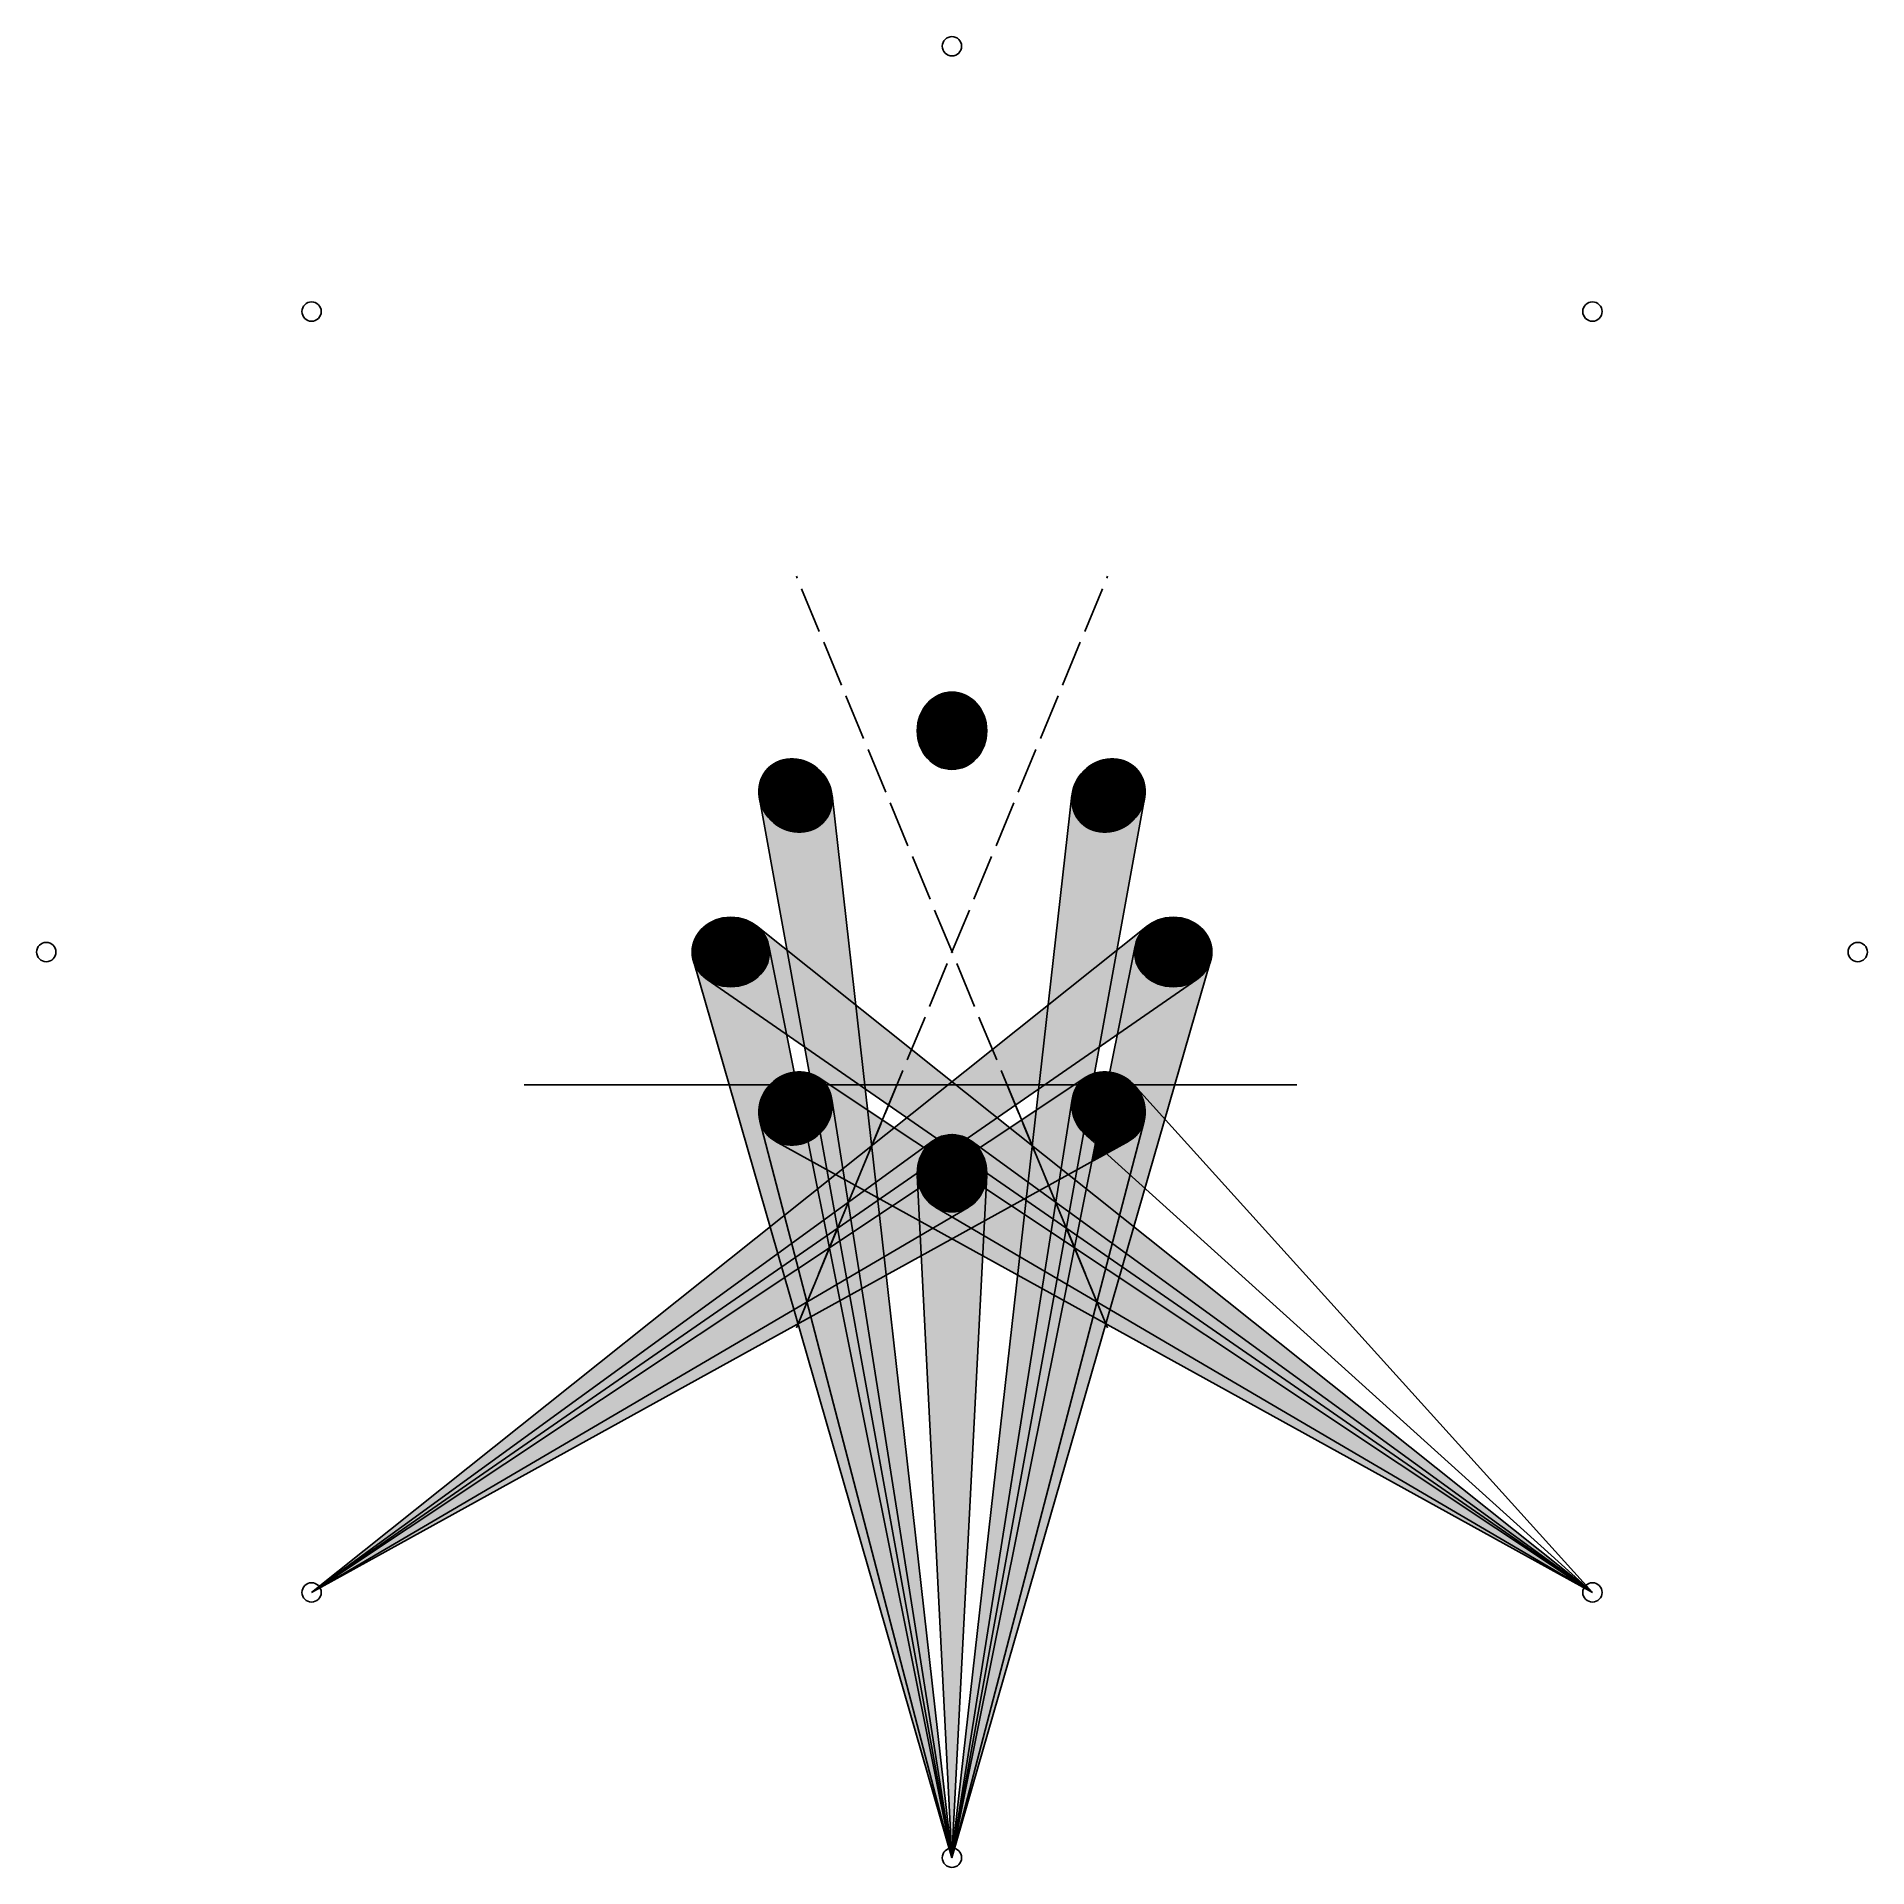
# Model space of a CAD drawing. Header units: inches. Extents: x 110 to 584, y 73 to 547.
import ezdxf

# ---------------------------------------------------------------- set-up
doc = ezdxf.new("R2010")
doc.units = ezdxf.units.IN
doc.header["$MEASUREMENT"] = 0
doc.linetypes.add('ACAD_ISO02W100', pattern=[15, 12, -3])
for name, color, linetype in [('Camera 1', 1, 'Continuous'), ('Camera 1 Riempimento', 1, 'Continuous'), ('Camera 2', 3, 'Continuous'), ('Camera 2 Riempimento', 3, 'Continuous'), ('Camera 3', 4, 'Continuous'), ('Camera 3 Riempimento', 4, 'Continuous'), ('Camera 4', 5, 'Continuous'), ('Camera 4 Riempimento', 5, 'Continuous'), ('Camera 5', 6, 'Continuous'), ('Camera 5 Riempimento', 6, 'Continuous'), ('Camera 6', 2, 'Continuous'), ('Camera 6 Rimepimento', 2, 'Continuous')]:
    doc.layers.add(name, color=color, linetype=linetype)
pattern_1 = [(45, (187.99906, 183.59559), (-0.08838835, 0.08838835), [])]

msp = doc.modelspace()

# ---------------------------------------------------------------- hatches: boundary and pattern name
h = msp.add_hatch()
h.set_pattern_fill('ANSI31', color=9)
h.set_pattern_definition(pattern_1)
edge = h.paths.add_edge_path()
edge.add_ellipse((346.88, 367.53), major_axis=(0, 10), ratio=0.9, start_angle=0, end_angle=180)
edge.add_line((346.88, 357.53), (346.88, 377.53))
h = msp.add_hatch()
h.set_pattern_fill('ANSI31', color=8)
h.set_pattern_definition(pattern_1)
edge = h.paths.add_edge_path()
edge.add_ellipse((346.88, 367.53), major_axis=(0, 10), ratio=0.9, start_angle=180, end_angle=360)
edge.add_line((346.88, 377.53), (346.88, 357.53))
h = msp.add_hatch()
h.set_pattern_fill('ANSI31', color=9)
h.set_pattern_definition(pattern_1)
edge = h.paths.add_edge_path()
edge.add_ellipse((306.4, 350.76), major_axis=(-7.07, 7.07), ratio=0.9, start_angle=180, end_angle=360, ccw=False)
edge.add_line((313.47, 343.69), (299.33, 357.83))
h = msp.add_hatch()
h.set_pattern_fill('ANSI31', color=8)
h.set_pattern_definition(pattern_1)
edge = h.paths.add_edge_path()
edge.add_ellipse((387.37, 350.76), major_axis=(7.07, 7.07), ratio=0.9, start_angle=0, end_angle=180, ccw=False)
edge.add_line((394.44, 357.83), (380.3, 343.69))
h = msp.add_hatch()
h.set_pattern_fill('ANSI31', color=8)
h.set_pattern_definition(pattern_1)
edge = h.paths.add_edge_path()
edge.add_ellipse((306.4, 350.76), major_axis=(-7.07, 7.07), ratio=0.9, start_angle=0, end_angle=180, ccw=False)
edge.add_line((299.33, 357.83), (313.47, 343.69))
h = msp.add_hatch()
h.set_pattern_fill('ANSI31', color=9)
h.set_pattern_definition(pattern_1)
edge = h.paths.add_edge_path()
edge.add_ellipse((387.37, 350.76), major_axis=(7.07, 7.07), ratio=0.9, start_angle=180, end_angle=360, ccw=False)
edge.add_line((380.3, 343.69), (394.44, 357.83))
h = msp.add_hatch()
h.set_pattern_fill('ANSI31', color=8)
h.set_pattern_definition(pattern_1)
edge = h.paths.add_edge_path()
edge.add_ellipse((289.63, 310.27), major_axis=(-10, 0), ratio=0.9, start_angle=180, end_angle=360)
edge.add_line((279.63, 310.27), (299.63, 310.27))
h = msp.add_hatch()
h.set_pattern_fill('ANSI31', color=9)
h.set_pattern_definition(pattern_1)
edge = h.paths.add_edge_path()
edge.add_ellipse((404.14, 310.27), major_axis=(10, 0), ratio=0.9, start_angle=0, end_angle=180)
edge.add_line((394.14, 310.27), (414.14, 310.27))
h = msp.add_hatch()
h.set_pattern_fill('ANSI31', color=9)
h.set_pattern_definition(pattern_1)
edge = h.paths.add_edge_path()
edge.add_ellipse((289.63, 310.27), major_axis=(-10, 0), ratio=0.9, start_angle=0, end_angle=180)
edge.add_line((299.63, 310.27), (279.63, 310.27))
h = msp.add_hatch()
h.set_pattern_fill('ANSI31', color=8)
h.set_pattern_definition(pattern_1)
edge = h.paths.add_edge_path()
edge.add_ellipse((404.14, 310.27), major_axis=(10, 0), ratio=0.9, start_angle=180, end_angle=360)
edge.add_line((414.14, 310.27), (394.14, 310.27))
h = msp.add_hatch()
h.set_pattern_fill('ANSI31', color=9)
h.set_pattern_definition(pattern_1)
edge = h.paths.add_edge_path()
edge.add_ellipse((306.4, 269.79), major_axis=(-7.07, -7.07), ratio=0.9, start_angle=180, end_angle=360, ccw=False)
edge.add_line((313.47, 276.86), (299.33, 262.72))
h = msp.add_hatch()
h.set_pattern_fill('ANSI31', color=8)
h.set_pattern_definition(pattern_1)
edge = h.paths.add_edge_path()
edge.add_ellipse((306.4, 269.79), major_axis=(-7.07, -7.07), ratio=0.9, start_angle=0, end_angle=180, ccw=False)
edge.add_line((299.33, 262.72), (313.47, 276.86))
h = msp.add_hatch()
h.set_pattern_fill('ANSI31', color=9)
h.set_pattern_definition(pattern_1)
edge = h.paths.add_edge_path()
edge.add_ellipse((387.37, 269.79), major_axis=(7.07, -7.07), ratio=0.9, start_angle=180, end_angle=360, ccw=False)
edge.add_line((380.3, 276.86), (394.44, 262.72))
h = msp.add_hatch()
h.set_pattern_fill('ANSI31', color=8)
h.set_pattern_definition(pattern_1)
edge = h.paths.add_edge_path()
edge.add_ellipse((387.37, 269.79), major_axis=(7.07, -7.07), ratio=0.9, start_angle=0, end_angle=180, ccw=False)
edge.add_line((394.44, 262.72), (380.3, 276.86))
h = msp.add_hatch()
h.set_pattern_fill('ANSI31', color=8)
h.set_pattern_definition(pattern_1)
edge = h.paths.add_edge_path()
edge.add_ellipse((346.88, 253.02), major_axis=(0, -10), ratio=0.9, start_angle=180, end_angle=360)
edge.add_line((346.88, 243.02), (346.88, 263.02))
h = msp.add_hatch()
h.set_pattern_fill('ANSI31', color=9)
h.set_pattern_definition(pattern_1)
edge = h.paths.add_edge_path()
edge.add_ellipse((346.88, 253.02), major_axis=(0, -10), ratio=0.9, start_angle=0, end_angle=180)
edge.add_line((346.88, 263.02), (346.88, 243.02))
h = msp.add_hatch()
h.set_pattern_fill('ANSI38', color=256)
edge = h.paths.add_edge_path()
edge.add_ellipse((346.88, 253.02), major_axis=(0, -10), ratio=0.9, start_angle=273.2361, end_angle=332.1797, ccw=False)
edge.add_line((337.9, 252.45), (338.5, 240.71))
edge.add_line((338.5, 240.71), (354.81, 231.7))
edge.add_line((354.81, 231.7), (355.08, 236.9))
edge.add_line((355.08, 236.9), (342.68, 244.17))
edge = h.paths.add_edge_path()
edge.add_line((355.69, 248.95), (355.23, 249.26))
edge.add_ellipse((346.88, 253.02), major_axis=(0, -10), ratio=0.9, start_angle=0, end_angle=67.9559, ccw=False)
edge.add_ellipse((346.88, 253.02), major_axis=(0, -10), ratio=0.9, start_angle=332.1797, end_angle=360, ccw=False)
edge.add_line((342.68, 244.17), (355.08, 236.9))
edge.add_line((355.08, 236.9), (355.69, 248.95))
h.paths.add_polyline_path([(338.5, 240.71), (346.88, 75.87), (354.81, 231.7)])
at = {"layer": 'Camera 1 Riempimento'}
h = msp.add_hatch(dxfattribs=at)
h.set_pattern_fill('ANSI38', color=256, scale=0.87)
edge = h.paths.add_edge_path()
edge.add_ellipse((346.88, 253.02), major_axis=(0, -10), ratio=0.9, start_angle=0, end_angle=86.7639, ccw=False)
edge.add_ellipse((346.88, 253.02), major_axis=(0, -10), ratio=0.9, start_angle=332.1797, end_angle=360, ccw=False)
edge.add_line((342.68, 244.17), (355.08, 236.9))
edge.add_line((355.08, 236.9), (355.87, 252.45))
edge = h.paths.add_edge_path()
edge.add_line((373.73, 245.45), (351.81, 261.38))
edge.add_ellipse((346.88, 253.02), major_axis=(0, -10), ratio=0.9, start_angle=86.7639, end_angle=146.8165, ccw=False)
edge.add_line((355.87, 252.45), (355.08, 236.9))
edge.add_line((355.08, 236.9), (370.91, 227.62))
edge.add_line((370.91, 227.62), (373.73, 245.45))
h.paths.add_polyline_path([(373.73, 245.45), (370.91, 227.62), (384.4, 219.72)])
h.paths.add_polyline_path([(388.34, 234.84), (373.73, 245.45), (384.4, 219.72)])
edge = h.paths.add_edge_path()
edge.add_line((392.97, 252.61), (381.84, 262.67))
edge.add_ellipse((387.37, 269.79), major_axis=(7.07, -7.07), ratio=0.9, start_angle=270, end_angle=276.462, ccw=False)
edge.add_ellipse((387.37, 269.79), major_axis=(7.07, -7.07), ratio=0.9, start_angle=213.1835, end_angle=270, ccw=False)
edge.add_line((377.97, 272.22), (373.73, 245.45))
edge.add_line((373.73, 245.45), (388.34, 234.84))
edge.add_line((388.34, 234.84), (392.97, 252.61))
edge = h.paths.add_edge_path()
edge.add_ellipse((387.37, 269.79), major_axis=(7.07, -7.07), ratio=0.9, start_angle=-83.538, end_angle=27.8203, ccw=False)
edge.add_line((381.84, 262.67), (392.97, 252.61))
edge.add_line((392.97, 252.61), (396.6, 266.5))
h.paths.add_polyline_path([(388.34, 234.84), (384.4, 219.72), (512.63, 144.53)])
h.paths.add_polyline_path([(384.4, 219.72), (370.91, 227.62), (346.88, 75.87)])
at = {"layer": 'Camera 2 Riempimento'}
h = msp.add_hatch(dxfattribs=at)
h.set_pattern_fill('ANSI38', color=256)
h.paths.add_polyline_path([(309.37, 219.72), (305.43, 234.84), (181.14, 144.53)])
h.paths.add_polyline_path([(320.04, 245.45), (309.37, 219.72), (322.86, 227.62)])
h.paths.add_polyline_path([(320.04, 245.45), (305.43, 234.84), (309.37, 219.72)])
edge = h.paths.add_edge_path()
edge.add_line((320.04, 245.45), (319.09, 251.43))
edge.add_line((319.09, 251.43), (301.15, 261.34))
edge.add_ellipse((306.4, 269.79), major_axis=(-7.07, -7.07), ratio=0.9, start_angle=-27.8203, end_angle=14.5481, ccw=False)
edge.add_line((297.4, 265.62), (305.43, 234.84))
edge.add_line((305.43, 234.84), (320.04, 245.45))
edge = h.paths.add_edge_path()
edge.add_ellipse((306.4, 269.79), major_axis=(-7.07, -7.07), ratio=0.9, start_angle=14.5481, end_angle=146.8165, ccw=False)
edge.add_line((301.15, 261.34), (319.09, 251.43))
edge.add_line((319.09, 251.43), (315.8, 272.22))
h.paths.add_polyline_path([(338.69, 236.9), (338.5, 240.71), (324.3, 248.56), (320.04, 245.45), (322.86, 227.62)])
h.paths.add_polyline_path([(322.86, 227.62), (309.37, 219.72), (346.88, 75.87)])
edge = h.paths.add_edge_path()
edge.add_ellipse((346.88, 253.02), major_axis=(0, -10), ratio=0.9, start_angle=230.2136, end_angle=273.2361, ccw=False)
edge.add_line((339.97, 259.41), (339.59, 259.67))
edge.add_line((339.59, 259.67), (324.3, 248.56))
edge.add_line((324.3, 248.56), (338.5, 240.71))
edge.add_line((338.5, 240.71), (337.9, 252.45))
edge = h.paths.add_edge_path()
edge.add_line((346.88, 241.71), (342.68, 244.17))
edge.add_ellipse((346.88, 253.02), major_axis=(0, -10), ratio=0.9, start_angle=273.2361, end_angle=332.1797, ccw=False)
edge.add_line((337.9, 252.45), (338.5, 240.71))
edge.add_line((338.5, 240.71), (341.94, 238.81))
edge.add_line((341.94, 238.81), (346.88, 241.71))
h.paths.add_polyline_path([(341.94, 238.81), (338.5, 240.71), (338.69, 236.9)])
edge = h.paths.add_edge_path()
edge.add_ellipse((346.88, 253.02), major_axis=(0, -10), ratio=0.9, start_angle=0, end_angle=27.8203, ccw=False)
edge.add_ellipse((346.88, 253.02), major_axis=(0, -10), ratio=0.9, start_angle=332.1797, end_angle=360, ccw=False)
edge.add_line((342.68, 244.17), (346.88, 241.71))
edge.add_line((346.88, 241.71), (351.08, 244.17))
at = {"layer": 'Camera 3 Riempimento'}
h = msp.add_hatch(dxfattribs=at)
h.set_pattern_fill('ANSI38', color=256)
edge = h.paths.add_edge_path()
edge.add_ellipse((404.14, 310.27), major_axis=(10, 0), ratio=0.9, start_angle=169.75, end_angle=345.4519, ccw=False)
edge.add_line((394.3, 311.88), (387.74, 279.2))
edge.add_ellipse((387.37, 269.79), major_axis=(7.07, -7.07), ratio=0.9, start_angle=87.7806, end_angle=129.7864, ccw=False)
edge.add_line((394.01, 275.87), (404.55, 275.87))
edge.add_line((404.55, 275.87), (413.82, 308.01))
edge = h.paths.add_edge_path()
edge.add_line((404.55, 275.87), (394.01, 275.87))
edge.add_ellipse((387.37, 269.79), major_axis=(7.07, -7.07), ratio=0.9, start_angle=86.7639, end_angle=87.7806, ccw=False)
edge.add_line((394.13, 275.74), (402, 267.02))
edge.add_line((402, 267.02), (404.55, 275.87))
edge = h.paths.add_edge_path()
edge.add_line((402, 267.02), (394.13, 275.74))
edge.add_ellipse((387.37, 269.79), major_axis=(7.07, -7.07), ratio=0.9, start_angle=27.8203, end_angle=86.7639, ccw=False)
edge.add_line((396.6, 266.5), (392.97, 252.61))
edge.add_line((392.97, 252.61), (396.84, 249.12))
edge.add_line((396.84, 249.12), (402, 267.02))
h.paths.add_polyline_path([(396.84, 249.12), (392.97, 252.61), (388.34, 234.84), (391.96, 232.21)])
h.paths.add_polyline_path([(392.97, 252.61), (384.02, 260.7), (380.04, 240.87), (388.34, 234.84)])
edge = h.paths.add_edge_path()
edge.add_ellipse((387.37, 269.79), major_axis=(7.07, -7.07), ratio=0.9, start_angle=-67.9559, end_angle=27.8203, ccw=False)
edge.add_line((384.13, 261.23), (384.02, 260.7))
edge.add_line((384.02, 260.7), (392.97, 252.61))
edge.add_line((392.97, 252.61), (396.6, 266.5))
h.paths.add_polyline_path([(391.96, 232.21), (388.34, 234.84), (386.65, 228.35), (390.18, 226.01)])
h.paths.add_polyline_path([(388.34, 234.84), (380.04, 240.87), (378.6, 233.71), (386.65, 228.35)])
h.paths.add_polyline_path([(386.65, 228.35), (378.6, 233.71), (384.4, 219.72)])
h.paths.add_polyline_path([(390.18, 226.01), (386.65, 228.35), (384.4, 219.72), (387.79, 217.73)])
h.paths.add_polyline_path([(378.6, 233.71), (376.69, 224.23), (384.4, 219.72)])
h.paths.add_polyline_path([(376.69, 224.23), (375.86, 220.08), (383.4, 215.91), (384.4, 219.72)])
h.paths.add_polyline_path([(384.4, 219.72), (383.4, 215.91), (386.73, 214.07)])
h.paths.add_polyline_path([(387.79, 217.73), (384.4, 219.72), (386.73, 214.07)])
h.paths.add_polyline_path([(386.73, 214.07), (383.4, 215.91), (346.88, 75.87)])
h.paths.add_polyline_path([(383.4, 215.91), (375.86, 220.08), (346.88, 75.87)])
edge = h.paths.add_edge_path()
edge.add_line((328.88, 266.8), (315.24, 275.87))
edge.add_line((315.24, 275.87), (314.31, 275.87))
edge.add_ellipse((306.4, 269.79), major_axis=(-7.07, -7.07), ratio=0.9, start_angle=14.5481, end_angle=171.755, ccw=False)
edge.add_line((301.15, 261.34), (321.87, 249.9))
edge.add_line((321.87, 249.9), (328.88, 266.8))
edge = h.paths.add_edge_path()
edge.add_ellipse((346.88, 253.02), major_axis=(0, -10), ratio=0.9, start_angle=230.2136, end_angle=273.2361, ccw=False)
edge.add_line((339.97, 259.41), (328.88, 266.8))
edge.add_line((328.88, 266.8), (321.87, 249.9))
edge.add_line((321.87, 249.9), (338.5, 240.71))
edge.add_line((338.5, 240.71), (337.9, 252.45))
edge = h.paths.add_edge_path()
edge.add_ellipse((346.88, 253.02), major_axis=(0, -10), ratio=0.9, start_angle=273.2361, end_angle=332.1797, ccw=False)
edge.add_line((337.9, 252.45), (338.5, 240.71))
edge.add_line((338.5, 240.71), (354.81, 231.7))
edge.add_line((354.81, 231.7), (355.08, 236.9))
edge.add_line((355.08, 236.9), (342.68, 244.17))
edge = h.paths.add_edge_path()
edge.add_line((355.69, 248.95), (355.23, 249.26))
edge.add_ellipse((346.88, 253.02), major_axis=(0, -10), ratio=0.9, start_angle=0, end_angle=67.9559, ccw=False)
edge.add_ellipse((346.88, 253.02), major_axis=(0, -10), ratio=0.9, start_angle=332.1797, end_angle=360, ccw=False)
edge.add_line((342.68, 244.17), (355.08, 236.9))
edge.add_line((355.08, 236.9), (355.69, 248.95))
h.paths.add_polyline_path([(355.08, 236.9), (354.81, 231.7), (370.21, 223.2), (370.91, 227.62)])
h.paths.add_polyline_path([(372.52, 237.76), (355.69, 248.95), (355.08, 236.9), (370.91, 227.62)])
h.paths.add_polyline_path([(378.6, 233.71), (372.52, 237.76), (370.91, 227.62), (376.69, 224.23)])
h.paths.add_polyline_path([(376.69, 224.23), (370.91, 227.62), (370.21, 223.2), (375.86, 220.08)])
h.paths.add_polyline_path([(390.18, 226.01), (387.79, 217.73), (512.63, 144.53)])
h.paths.add_polyline_path([(387.79, 217.73), (386.73, 214.07), (512.63, 144.53)])
at = {"layer": 'Camera 4 Riempimento'}
h = msp.add_hatch(dxfattribs=at)
h.set_pattern_fill('ANSI38', color=256)
edge = h.paths.add_edge_path()
edge.add_ellipse((289.63, 310.27), major_axis=(-10, 0), ratio=0.9, start_angle=14.5481, end_angle=190.25, ccw=False)
edge.add_line((279.95, 308.01), (289.21, 275.87))
edge.add_line((289.21, 275.87), (299.76, 275.87))
edge.add_ellipse((306.4, 269.79), major_axis=(-7.07, -7.07), ratio=0.9, start_angle=230.2136, end_angle=272.2194, ccw=False)
edge.add_line((306.03, 279.2), (299.47, 311.88))
edge = h.paths.add_edge_path()
edge.add_ellipse((306.4, 269.79), major_axis=(-7.07, -7.07), ratio=0.9, start_angle=272.2194, end_angle=332.1797, ccw=False)
edge.add_line((299.76, 275.87), (289.21, 275.87))
edge.add_line((289.21, 275.87), (301.8, 232.21))
edge.add_line((301.8, 232.21), (305.43, 234.84))
edge.add_line((305.43, 234.84), (297.17, 266.5))
edge = h.paths.add_edge_path()
edge.add_line((310.68, 256.08), (301.15, 261.34))
edge.add_ellipse((306.4, 269.79), major_axis=(-7.07, -7.07), ratio=0.9, start_angle=-27.8203, end_angle=14.5481, ccw=False)
edge.add_line((297.17, 266.5), (305.43, 234.84))
edge.add_line((305.43, 234.84), (313.73, 240.87))
edge.add_line((313.73, 240.87), (310.68, 256.08))
edge = h.paths.add_edge_path(flags=17)
edge.add_ellipse((306.4, 269.79), major_axis=(-7.07, -7.07), ratio=0.9, start_angle=14.5481, end_angle=67.9559, ccw=False)
edge.add_line((301.15, 261.34), (310.68, 256.08))
edge.add_line((310.68, 256.08), (309.64, 261.23))
h.paths.add_polyline_path([(313.73, 240.87), (305.43, 234.84), (307.12, 228.35), (315.17, 233.71)])
h.paths.add_polyline_path([(305.43, 234.84), (301.8, 232.21), (303.59, 226.01), (307.12, 228.35)])
h.paths.add_polyline_path([(307.12, 228.35), (303.59, 226.01), (305.98, 217.73), (309.37, 219.72)])
h.paths.add_polyline_path([(315.17, 233.71), (307.12, 228.35), (309.37, 219.72)])
h.paths.add_polyline_path([(315.17, 233.71), (309.37, 219.72), (317.08, 224.23)])
h.paths.add_polyline_path([(317.91, 220.08), (317.08, 224.23), (309.37, 219.72), (310.37, 215.91)])
h.paths.add_polyline_path([(309.37, 219.72), (305.98, 217.73), (307.04, 214.07)])
h.paths.add_polyline_path([(309.37, 219.72), (307.04, 214.07), (310.37, 215.91)])
h.paths.add_polyline_path([(310.37, 215.91), (307.04, 214.07), (346.88, 75.87)])
h.paths.add_polyline_path([(317.91, 220.08), (310.37, 215.91), (346.88, 75.87)])
h.paths.add_polyline_path([(322.86, 227.62), (317.08, 224.23), (317.91, 220.08), (323.56, 223.2)])
h.paths.add_polyline_path([(338.95, 231.7), (338.69, 236.9), (322.86, 227.62), (323.56, 223.2)])
h.paths.add_polyline_path([(338.69, 236.9), (338.5, 240.71), (331.5, 244.58), (321.25, 237.76), (322.86, 227.62)])
h.paths.add_polyline_path([(321.25, 237.76), (315.17, 233.71), (317.08, 224.23), (322.86, 227.62)])
h.paths.add_polyline_path([(338.08, 248.95), (331.5, 244.58), (338.5, 240.71)])
edge = h.paths.add_edge_path()
edge.add_ellipse((346.88, 253.02), major_axis=(0, -10), ratio=0.9, start_angle=292.0441, end_angle=332.1797, ccw=False)
edge.add_line((338.54, 249.26), (338.08, 248.95))
edge.add_line((338.08, 248.95), (338.5, 240.71))
edge.add_line((338.5, 240.71), (341.94, 238.81))
edge.add_line((341.94, 238.81), (346.88, 241.71))
edge.add_line((346.88, 241.71), (342.68, 244.17))
h.paths.add_polyline_path([(341.94, 238.81), (338.69, 236.9), (338.95, 231.7), (346.88, 236.08)])
h.paths.add_polyline_path([(338.5, 240.71), (338.69, 236.9), (341.94, 238.81)])
h.paths.add_polyline_path([(346.88, 241.71), (341.94, 238.81), (346.88, 236.08), (351.83, 238.81)])
edge = h.paths.add_edge_path()
edge.add_line((355.69, 248.95), (355.23, 249.26))
edge.add_ellipse((346.88, 253.02), major_axis=(0, -10), ratio=0.9, start_angle=27.8203, end_angle=67.9559, ccw=False)
edge.add_line((351.08, 244.17), (346.88, 241.71))
edge.add_line((346.88, 241.71), (351.83, 238.81))
edge.add_line((351.83, 238.81), (355.27, 240.71))
edge.add_line((355.27, 240.71), (355.69, 248.95))
h.paths.add_polyline_path([(355.69, 248.95), (355.27, 240.71), (362.27, 244.58)])
edge = h.paths.add_edge_path()
edge.add_line((354.18, 259.67), (353.8, 259.41))
edge.add_ellipse((346.88, 253.02), major_axis=(0, -10), ratio=0.9, start_angle=86.7639, end_angle=129.7864, ccw=False)
edge.add_line((355.87, 252.45), (355.69, 248.95))
edge.add_line((355.69, 248.95), (362.27, 244.58))
edge.add_line((362.27, 244.58), (369.47, 248.56))
edge.add_line((369.47, 248.56), (354.18, 259.67))
h.paths.add_polyline_path([(364.89, 266.8), (354.18, 259.67), (369.47, 248.56), (371.89, 249.9)])
edge = h.paths.add_edge_path()
edge.add_ellipse((387.37, 269.79), major_axis=(7.07, -7.07), ratio=0.9, start_angle=188.245, end_angle=213.1835, ccw=False)
edge.add_line((379.46, 275.87), (378.53, 275.87))
edge.add_line((378.53, 275.87), (364.89, 266.8))
edge.add_line((364.89, 266.8), (371.89, 249.9))
edge.add_line((371.89, 249.9), (374.68, 251.43))
edge.add_line((374.68, 251.43), (377.97, 272.22))
edge = h.paths.add_edge_path()
edge.add_line((384.02, 260.7), (381.84, 262.67))
edge.add_ellipse((387.37, 269.79), major_axis=(7.07, -7.07), ratio=0.9, start_angle=270, end_angle=276.462, ccw=False)
edge.add_ellipse((387.37, 269.79), major_axis=(7.07, -7.07), ratio=0.9, start_angle=213.1835, end_angle=270, ccw=False)
edge.add_line((377.97, 272.22), (374.68, 251.43))
edge.add_line((374.68, 251.43), (383.09, 256.08))
edge.add_line((383.09, 256.08), (384.02, 260.7))
h.paths.add_polyline_path([(305.98, 217.73), (303.59, 226.01), (181.14, 144.53)])
h.paths.add_polyline_path([(307.04, 214.07), (305.98, 217.73), (181.14, 144.53)])
h = msp.add_hatch(dxfattribs=at)
h.set_pattern_fill('ANSI38', color=256)
h.paths.add_polyline_path([(384.02, 260.7), (383.09, 256.08), (386.84, 258.15)])
edge = h.paths.add_edge_path()
edge.add_ellipse((387.37, 269.79), major_axis=(7.07, -7.07), ratio=0.9, start_angle=292.0441, end_angle=345.4519, ccw=False)
edge.add_line((384.13, 261.23), (384.02, 260.7))
edge.add_line((384.02, 260.7), (386.84, 258.15))
edge.add_line((386.84, 258.15), (392.62, 261.34))
at = {"layer": 'Camera 5 Riempimento'}
h = msp.add_hatch(dxfattribs=at)
h.set_pattern_fill('ANSI38', color=256)
edge = h.paths.add_edge_path()
edge.add_ellipse((387.37, 350.76), major_axis=(7.07, 7.07), ratio=0.9, start_angle=131.5322, end_angle=307.5693, ccw=False)
edge.add_line((377.92, 350.84), (369.46, 275.87))
edge.add_line((369.46, 275.87), (379.46, 275.87))
edge.add_ellipse((387.37, 269.79), major_axis=(7.07, -7.07), ratio=0.9, start_angle=154.0328, end_angle=188.245, ccw=False)
edge.add_line((383.8, 278.93), (396.73, 350.03))
edge = h.paths.add_edge_path()
edge.add_ellipse((387.37, 269.79), major_axis=(7.07, -7.07), ratio=0.9, start_angle=188.245, end_angle=213.1835, ccw=False)
edge.add_line((379.46, 275.87), (369.46, 275.87))
edge.add_line((369.46, 275.87), (367.68, 260.08))
edge.add_line((367.68, 260.08), (375.11, 254.15))
edge.add_line((375.11, 254.15), (377.97, 272.22))
edge = h.paths.add_edge_path()
edge.add_ellipse((387.37, 269.79), major_axis=(7.07, -7.07), ratio=0.9, start_angle=213.1835, end_angle=269.8207, ccw=False)
edge.add_line((377.97, 272.22), (375.11, 254.15))
edge.add_line((375.11, 254.15), (378.77, 251.24))
edge.add_line((378.77, 251.24), (380.99, 263.44))
h.paths.add_polyline_path([(378.77, 251.24), (375.11, 254.15), (373.73, 245.45), (377.25, 242.9)])
h.paths.add_polyline_path([(375.11, 254.15), (367.68, 260.08), (373.73, 245.45)])
h.paths.add_polyline_path([(367.68, 260.08), (366.61, 250.63), (373.73, 245.45)])
h.paths.add_polyline_path([(366.61, 250.63), (366.09, 245.98), (373.05, 241.16), (373.73, 245.45)])
h.paths.add_polyline_path([(373.73, 245.45), (373.05, 241.16), (376.5, 238.77)])
h.paths.add_polyline_path([(377.25, 242.9), (373.73, 245.45), (376.5, 238.77)])
h.paths.add_polyline_path([(376.5, 238.77), (373.05, 241.16), (372.52, 237.76), (375.91, 235.5)])
h.paths.add_polyline_path([(373.05, 241.16), (366.09, 245.98), (365.67, 242.31), (372.52, 237.76)])
h.paths.add_polyline_path([(372.52, 237.76), (365.67, 242.31), (364.44, 231.42), (370.91, 227.62)])
h.paths.add_polyline_path([(375.91, 235.5), (372.52, 237.76), (370.91, 227.62), (374.13, 225.73)])
h.paths.add_polyline_path([(370.91, 227.62), (364.44, 231.42), (363.91, 226.68), (370.21, 223.2)])
h.paths.add_polyline_path([(374.13, 225.73), (370.91, 227.62), (370.21, 223.2), (373.35, 221.46)])
h.paths.add_polyline_path([(370.21, 223.2), (363.91, 226.68), (346.88, 75.87)])
h.paths.add_polyline_path([(373.35, 221.46), (370.21, 223.2), (346.88, 75.87)])
h.paths.add_polyline_path([(381.66, 248.93), (380.04, 240.87), (388.34, 234.84), (390.23, 242.1)])
h.paths.add_polyline_path([(381.66, 248.93), (378.77, 251.24), (377.25, 242.9), (380.04, 240.87)])
h.paths.add_polyline_path([(380.04, 240.87), (377.25, 242.9), (376.5, 238.77), (379.23, 236.88)])
h.paths.add_polyline_path([(380.04, 240.87), (379.23, 236.88), (387.4, 231.23), (388.34, 234.84)])
h.paths.add_polyline_path([(391.96, 232.21), (388.34, 234.84), (387.4, 231.23), (390.97, 228.76)])
h.paths.add_polyline_path([(393.96, 239.13), (390.23, 242.1), (388.34, 234.84), (391.96, 232.21)])
h.paths.add_polyline_path([(393.96, 239.13), (391.96, 232.21), (512.63, 144.53)])
h.paths.add_polyline_path([(391.96, 232.21), (390.97, 228.76), (512.63, 144.53)])
edge = h.paths.add_edge_path()
edge.add_line((366.61, 250.63), (351.81, 261.38))
edge.add_ellipse((346.88, 253.02), major_axis=(0, -10), ratio=0.9, start_angle=90.1793, end_angle=146.8165, ccw=False)
edge.add_line((355.88, 253.05), (366.09, 245.98))
edge.add_line((366.09, 245.98), (366.61, 250.63))
edge = h.paths.add_edge_path()
edge.add_line((367.68, 260.08), (347.86, 275.87))
edge.add_line((347.86, 275.87), (332.63, 275.87))
edge.add_line((332.63, 275.87), (330.47, 270.64))
edge.add_line((330.47, 270.64), (342.94, 262.01))
edge.add_ellipse((346.88, 253.02), major_axis=(0, -10), ratio=0.9, start_angle=180, end_angle=205.9672, ccw=False)
edge.add_ellipse((346.88, 253.02), major_axis=(0, -10), ratio=0.9, start_angle=146.8165, end_angle=180, ccw=False)
edge.add_line((351.81, 261.38), (366.61, 250.63))
edge.add_line((366.61, 250.63), (367.68, 260.08))
h.paths.add_polyline_path([(332.63, 275.87), (322.92, 275.87), (330.47, 270.64)])
edge = h.paths.add_edge_path()
edge.add_ellipse((289.63, 310.27), major_axis=(-10, 0), ratio=0.9, start_angle=190.25, end_angle=228.4678, ccw=False)
edge.add_line((299.47, 311.88), (304.08, 288.91))
edge.add_line((304.08, 288.91), (322.92, 275.87))
edge.add_line((322.92, 275.87), (332.63, 275.87))
edge.add_line((332.63, 275.87), (336.42, 285))
edge.add_line((336.42, 285), (296.26, 317.01))
h.paths.add_polyline_path([(336.42, 285), (332.63, 275.87), (347.86, 275.87)])
edge = h.paths.add_edge_path()
edge.add_ellipse((289.63, 310.27), major_axis=(-10, 0), ratio=0.9, start_angle=52.4307, end_angle=190.25, ccw=False)
edge.add_line((283.53, 303.14), (304.08, 288.91))
edge.add_line((304.08, 288.91), (299.47, 311.88))
at = {"layer": 'Camera 6 Rimepimento'}
h = msp.add_hatch(dxfattribs=at)
h.set_pattern_fill('ANSI38', color=256)
edge = h.paths.add_edge_path()
edge.add_ellipse((306.4, 350.76), major_axis=(-7.07, 7.07), ratio=0.9, start_angle=52.4307, end_angle=228.4678, ccw=False)
edge.add_line((297.04, 350.03), (304.19, 310.68))
edge.add_line((304.19, 310.68), (321.98, 296.5))
edge.add_line((321.98, 296.5), (315.85, 350.84))
h.paths.add_polyline_path([(304.19, 310.68), (308.74, 285.69), (322.92, 275.87), (324.31, 275.87), (321.98, 296.5)])
edge = h.paths.add_edge_path()
edge.add_line((308.74, 285.69), (309.97, 278.93))
edge.add_ellipse((306.4, 269.79), major_axis=(-7.07, -7.07), ratio=0.9, start_angle=190.25, end_angle=205.9672, ccw=False)
edge.add_line((312.22, 277.88), (315.24, 275.87))
edge.add_line((315.24, 275.87), (322.92, 275.87))
edge.add_line((322.92, 275.87), (308.74, 285.69))
h.paths.add_polyline_path([(324.43, 274.82), (322.92, 275.87), (315.24, 275.87), (325.05, 269.34)], flags=17)
edge = h.paths.add_edge_path()
edge.add_line((325.05, 269.34), (315.24, 275.87))
edge.add_line((315.24, 275.87), (314.31, 275.87))
edge.add_ellipse((306.4, 269.79), major_axis=(-7.07, -7.07), ratio=0.9, start_angle=146.8165, end_angle=171.755, ccw=False)
edge.add_line((315.8, 272.22), (318.66, 254.15))
edge.add_line((318.66, 254.15), (326.09, 260.08))
edge.add_line((326.09, 260.08), (325.05, 269.34))
edge = h.paths.add_edge_path()
edge.add_ellipse((306.4, 269.79), major_axis=(-7.07, -7.07), ratio=0.9, start_angle=90.1793, end_angle=146.8165, ccw=False)
edge.add_line((312.78, 263.44), (314.51, 253.97))
edge.add_line((314.51, 253.97), (316.82, 252.69))
edge.add_line((316.82, 252.69), (318.66, 254.15))
edge.add_line((318.66, 254.15), (315.8, 272.22))
h.paths.add_polyline_path([(319.09, 251.43), (316.82, 252.69), (315, 251.24), (316.52, 242.9), (320.04, 245.45)])
h.paths.add_polyline_path([(314.51, 253.97), (315, 251.24), (316.82, 252.69)])
h.paths.add_polyline_path([(318.66, 254.15), (316.82, 252.69), (319.09, 251.43)])
h.paths.add_polyline_path([(326.09, 260.08), (318.66, 254.15), (319.09, 251.43), (321.87, 249.9)])
h.paths.add_polyline_path([(321.87, 249.9), (319.09, 251.43), (320.04, 245.45)])
h.paths.add_polyline_path([(321.87, 249.9), (320.04, 245.45), (324.3, 248.56)])
h.paths.add_polyline_path([(326.09, 260.08), (321.87, 249.9), (324.3, 248.56), (327.16, 250.63)])
h.paths.add_polyline_path([(320.04, 245.45), (316.52, 242.9), (317.27, 238.77)])
h.paths.add_polyline_path([(320.04, 245.45), (317.27, 238.77), (320.72, 241.16)])
h.paths.add_polyline_path([(327.68, 245.98), (327.6, 246.73), (324.3, 248.56), (320.04, 245.45), (320.72, 241.16)])
h.paths.add_polyline_path([(327.16, 250.63), (324.3, 248.56), (327.6, 246.73)])
h.paths.add_polyline_path([(328.1, 242.31), (327.68, 245.98), (320.72, 241.16), (321.25, 237.76)])
h.paths.add_polyline_path([(320.72, 241.16), (317.27, 238.77), (317.86, 235.5), (321.25, 237.76)])
h.paths.add_polyline_path([(321.25, 237.76), (317.86, 235.5), (319.64, 225.73), (322.86, 227.62)])
h.paths.add_polyline_path([(328.1, 242.31), (321.25, 237.76), (322.86, 227.62), (329.33, 231.42)])
h.paths.add_polyline_path([(322.86, 227.62), (319.64, 225.73), (320.42, 221.46), (323.56, 223.2)])
h.paths.add_polyline_path([(329.86, 226.68), (329.33, 231.42), (322.86, 227.62), (323.56, 223.2)])
h.paths.add_polyline_path([(329.86, 226.68), (323.56, 223.2), (346.88, 75.87)])
h.paths.add_polyline_path([(323.56, 223.2), (320.42, 221.46), (346.88, 75.87)])
h.paths.add_polyline_path([(312.11, 248.93), (303.54, 242.1), (305.43, 234.84), (313.73, 240.87)])
h.paths.add_polyline_path([(315, 251.24), (312.11, 248.93), (313.73, 240.87), (316.52, 242.9)])
h.paths.add_polyline_path([(316.52, 242.9), (313.73, 240.87), (314.53, 236.88), (317.27, 238.77)])
h.paths.add_polyline_path([(313.73, 240.87), (305.43, 234.84), (306.37, 231.23), (314.53, 236.88)])
h.paths.add_polyline_path([(299.81, 239.13), (181.14, 144.53), (301.8, 232.21)])
h.paths.add_polyline_path([(303.54, 242.1), (299.81, 239.13), (301.8, 232.21), (305.43, 234.84)])
h.paths.add_polyline_path([(306.37, 231.23), (305.43, 234.84), (301.8, 232.21), (302.8, 228.76)])
h.paths.add_polyline_path([(302.8, 228.76), (301.8, 232.21), (181.14, 144.53)])
h.paths.add_polyline_path([(339.59, 259.67), (331.95, 264.75), (326.09, 260.08), (327.16, 250.63)])
edge = h.paths.add_edge_path()
edge.add_ellipse((346.88, 253.02), major_axis=(0, -10), ratio=0.9, start_angle=230.2136, end_angle=269.8207, ccw=False)
edge.add_line((339.97, 259.41), (339.59, 259.67))
edge.add_line((339.59, 259.67), (327.16, 250.63))
edge.add_line((327.16, 250.63), (327.6, 246.73))
edge.add_line((327.6, 246.73), (328.25, 246.38))
edge.add_line((328.25, 246.38), (337.88, 253.05))
edge = h.paths.add_edge_path()
edge.add_line((335.22, 267.35), (331.95, 264.75))
edge.add_line((331.95, 264.75), (339.59, 259.67))
edge.add_line((339.59, 259.67), (341.96, 261.38))
edge.add_ellipse((346.88, 253.02), major_axis=(0, -10), ratio=0.9, start_angle=205.9672, end_angle=213.1835, ccw=False)
edge.add_line((342.94, 262.01), (335.22, 267.35))
edge = h.paths.add_edge_path()
edge.add_line((347.86, 275.87), (345.9, 275.87))
edge.add_line((345.9, 275.87), (335.22, 267.35))
edge.add_line((335.22, 267.35), (342.94, 262.01))
edge.add_ellipse((346.88, 253.02), major_axis=(0, -10), ratio=0.9, start_angle=180, end_angle=205.9672, ccw=False)
edge.add_ellipse((346.88, 253.02), major_axis=(0, -10), ratio=0.9, start_angle=154.0328, end_angle=180, ccw=False)
edge.add_line((350.83, 262.01), (358.55, 267.35))
edge.add_line((358.55, 267.35), (347.86, 275.87))
h.paths.add_polyline_path([(361.13, 275.87), (347.86, 275.87), (358.55, 267.35), (363.3, 270.64)])
h.paths.add_polyline_path([(357.35, 285), (346.88, 276.65), (347.86, 275.87), (361.13, 275.87)])
h.paths.add_polyline_path([(371.79, 296.5), (357.35, 285), (361.13, 275.87), (369.46, 275.87)])
h.paths.add_polyline_path([(369.46, 275.87), (361.13, 275.87), (363.3, 270.64), (369.34, 274.82)])
h.paths.add_polyline_path([(389.57, 310.68), (371.79, 296.5), (369.46, 275.87), (370.85, 275.87), (385.03, 285.69)])
edge = h.paths.add_edge_path()
edge.add_ellipse((404.14, 310.27), major_axis=(10, 0), ratio=0.9, start_angle=131.5322, end_angle=169.75, ccw=False)
edge.add_line((397.51, 317.01), (389.57, 310.68))
edge.add_line((389.57, 310.68), (385.03, 285.69))
edge.add_line((385.03, 285.69), (389.69, 288.91))
edge.add_line((389.69, 288.91), (394.3, 311.88))
edge = h.paths.add_edge_path()
edge.add_ellipse((404.14, 310.27), major_axis=(10, 0), ratio=0.9, start_angle=169.75, end_angle=307.5693, ccw=False)
edge.add_line((394.3, 311.88), (389.69, 288.91))
edge.add_line((389.69, 288.91), (410.24, 303.14))

# ---------------------------------------------------------------- linework, layer by layer
at = {"linetype": 'ACAD_ISO02W100'}
for p, q in [((387.16, 213.05), (306.6, 407.52)), ((306.61, 213.05), (387.17, 407.52))]:
    msp.add_line(p, q, dxfattribs=at)
for p, q in [((236.15, 275.87), (436.15, 275.87)), ((332.63, 275.87), (306.61, 213.05)), ((332.63, 275.87), (361.13, 275.87)), ((361.13, 275.87), (387.16, 213.05)), ((346.88, 263.02), (346.88, 243.02)), ((346.88, 75.87), (337.9, 252.45)), ((346.88, 75.87), (355.87, 252.45))]:
    msp.add_line(p, q)
for centre in [(346.88, 544.68), (181.14, 476.02), (512.63, 476.02), (112.48, 310.27), (581.29, 310.27), (346.88, 75.87)]:
    msp.add_circle(centre, 2.5)
for centre, major_axis in [((346.88, 367.53), (0, 10)), ((289.63, 310.27), (-10, 0)), ((346.88, 253.02), (0, -10))]:
    msp.add_ellipse(centre, major_axis=major_axis, ratio=0.9)
at = {"extrusion": (0, 0, -1)}
for centre, major_axis in [((306.4, 350.76), (-7.07, 7.07)), ((387.37, 350.76), (7.07, 7.07))]:
    msp.add_ellipse(centre, major_axis=major_axis, ratio=0.9, dxfattribs=at)
at = {"layer": 'Camera 1'}
for p, q in [((512.63, 144.53), (394.13, 275.74)), ((346.88, 75.87), (377.97, 272.22)), ((346.88, 75.87), (396.6, 266.5)), ((512.63, 144.53), (351.81, 261.38)), ((512.63, 144.53), (381.01, 263.42)), ((512.63, 144.53), (342.68, 244.17))]:
    msp.add_line(p, q, dxfattribs=at)
msp.add_circle((512.63, 144.53), 2.5, dxfattribs=at)
at = {"layer": 'Camera 1', "extrusion": (0, 0, -1)}
msp.add_ellipse((387.37, 269.79), major_axis=(7.07, -7.07), ratio=0.9, dxfattribs=at)
at = {"layer": 'Camera 2'}
for p, q in [((346.88, 75.87), (315.8, 272.22)), ((346.88, 75.87), (297.17, 266.5)), ((181.14, 144.53), (341.96, 261.38)), ((181.14, 144.53), (351.08, 244.17))]:
    msp.add_line(p, q, dxfattribs=at)
msp.add_circle((181.14, 144.53), 2.5, dxfattribs=at)
at = {"layer": 'Camera 3'}
for p, q in [((346.88, 75.87), (394.3, 311.88)), ((346.88, 75.87), (413.82, 308.01)), ((512.63, 144.53), (312.22, 277.88)), ((512.63, 144.53), (301.15, 261.34))]:
    msp.add_line(p, q, dxfattribs=at)
msp.add_ellipse((404.14, 310.27), major_axis=(10, 0), ratio=0.9, dxfattribs=at)
at = {"layer": 'Camera 3', "extrusion": (0, 0, -1)}
msp.add_ellipse((306.4, 269.79), major_axis=(-7.07, -7.07), ratio=0.9, dxfattribs=at)
at = {"layer": 'Camera 4'}
for p, q in [((346.88, 75.87), (279.95, 308.01)), ((346.88, 75.87), (299.47, 311.88)), ((181.14, 144.53), (381.55, 277.88)), ((181.14, 144.53), (392.62, 261.34))]:
    msp.add_line(p, q, dxfattribs=at)
at = {"layer": 'Camera 4 Riempimento'}
for q in [(381.55, 277.88), (392.62, 261.34)]:
    msp.add_line((181.14, 144.53), q, dxfattribs=at)
at = {"layer": 'Camera 5'}
for p, q in [((346.88, 75.87), (377.92, 350.84)), ((346.88, 75.87), (396.73, 350.03)), ((512.63, 144.53), (296.26, 317.01)), ((512.63, 144.53), (283.53, 303.14))]:
    msp.add_line(p, q, dxfattribs=at)
at = {"layer": 'Camera 6'}
for p, q in [((346.88, 75.87), (315.85, 350.84)), ((346.88, 75.87), (297.04, 350.03)), ((181.14, 144.53), (397.51, 317.01)), ((181.14, 144.53), (410.24, 303.14))]:
    msp.add_line(p, q, dxfattribs=at)

doc.saveas('drawing.dxf')
